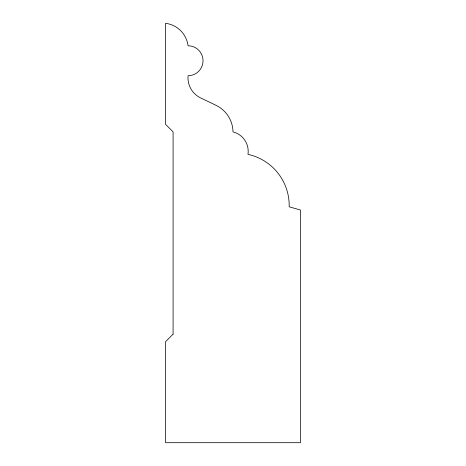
<?xml version="1.0" encoding="UTF-8"?>
<svg xmlns="http://www.w3.org/2000/svg" width="466" height="466" viewBox="0 0 466 466"><rect width="100%" height="100%" fill="white"/><g stroke="black" fill="none" stroke-linecap="round" stroke-linejoin="round"><path stroke-width="0.7" d="M173.084 334.151L165.599 341.636L165.599 442.7L300.401 442.7L300.401 209.997L289.17 206.787A52.343 52.343 0 0 0 247.976 154.363A20.073 20.073 0 0 0 233 131.895A30.028 30.028 0 0 0 215.95 105.281L200.677 97.965A22.374 22.374 0 0 1 188.066 75.725A14.976 14.976 0 0 0 203.042 60.749A14.976 14.976 0 0 0 188.066 45.767A25.95 25.95 0 0 0 165.599 23.3L165.599 124.364L173.084 131.849L173.084 334.151"/></g></svg>
